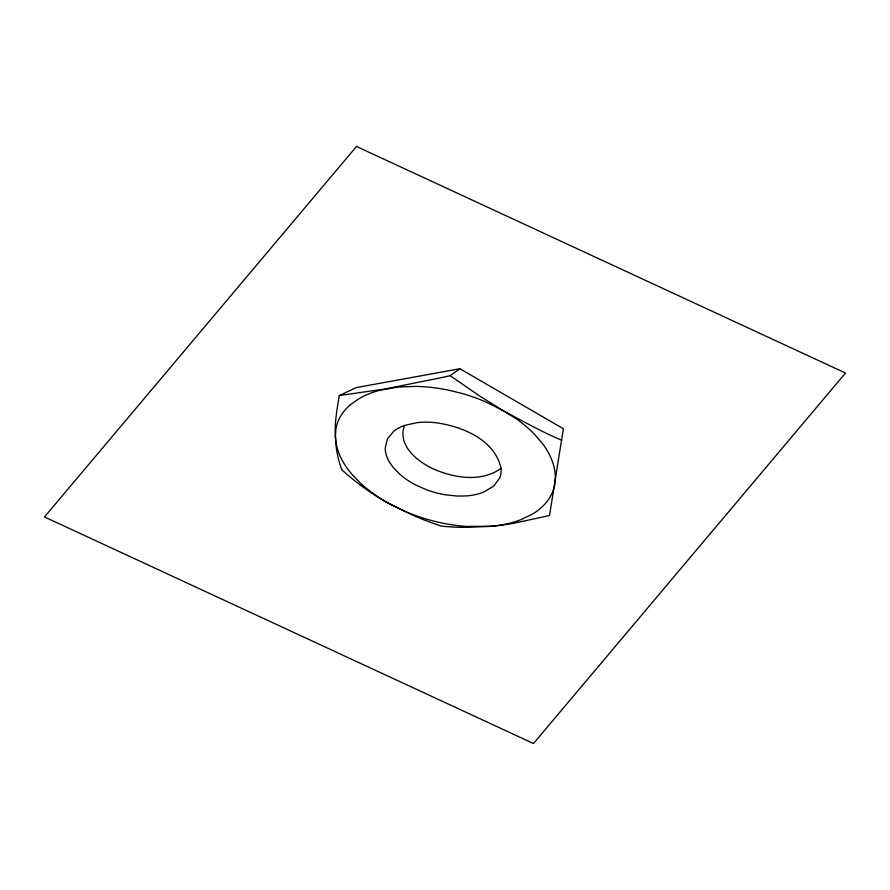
<?xml version="1.0" encoding="UTF-8"?>
<svg xmlns="http://www.w3.org/2000/svg" width="890" height="890" viewBox="0 0 890 890"><rect width="100%" height="100%" fill="white"/><g stroke="black" fill="none" stroke-linecap="round" stroke-linejoin="round"><path stroke-width="1.33" d="M387.918 502.939L402.48 510.27A127.96 81.046 13.5 0 0 428.591 519.727L435.433 521.54A119.939 75.962 13.5 0 0 466.382 526.435L491.959 526.224A251.047 159.01 13.5 0 0 513.775 523.276L549.519 515.499L563.37 428.735L459.896 368.727L356.178 387.617L339.268 395.538C336.153 414.951 331.803 435.855 339.491 454.757A110.16 69.776 13.5 0 0 352.184 474.615L360.294 483.003A122.976 77.897 13.5 0 0 379.819 498.077L388.752 503.406M404.505 425.464C396.929 445.868 418.4 462.433 434.887 469.609C455.435 478.242 481.924 482.28 501.07 468.307C494.64 439.282 461.721 426.165 435.166 422.639A59.23 37.514 13.5 0 0 416.943 422.672L404.505 425.464A49.907 31.606 13.5 0 0 393.881 431.149L387.45 438.748L385.248 447.881A53.522 33.898 13.5 0 0 389.197 461.754L393.313 467.639L400.767 475.093A66.171 41.919 13.5 0 0 415.296 484.794L426.655 489.845A66.194 41.93 13.5 0 0 444.978 494.751L457.271 496.064L466.126 495.953A53.478 33.876 13.5 0 0 484.227 491.847L493.828 485.984L499.568 478.075M339.268 395.538L384.836 389.03L440.572 377.816L450.151 375.658L459.896 368.727M490.156 526.391L497.899 525.534A101.427 64.236 13.5 0 0 520.35 519.894L532.465 514.097A90.78 57.494 13.5 0 0 538.684 509.814A94.173 59.652 13.5 0 0 551.678 493.972C555.894 485.306 556.317 475.138 553.758 465.926A106.666 67.562 13.5 0 0 542.778 443.976L534.612 434.387A122.464 77.564 13.5 0 0 516.445 418.912L478.942 395.572L450.151 375.658M489.244 526.468L464.613 527.403A178.445 113.019 13.5 0 1 441.396 526.124L436.545 524.488M561.857 440.294C535.057 429.203 510.482 413.616 484.316 401.279A129.195 81.824 13.5 0 0 461.821 393.436L450.151 390.51A116.501 73.792 13.5 0 0 438.436 388.351A118.314 74.938 13.5 0 0 415.619 386.394L398.041 387.05L379.485 390.354A98.278 62.256 13.5 0 0 358.492 398.987L350.159 404.917A89.334 56.582 13.5 0 0 345.086 409.967L343.64 411.747A94.518 59.864 13.5 0 0 335.841 429.314L335.363 437.535M389.598 503.874L415.063 516.233A223.579 141.61 13.5 0 0 436.556 524.477M341.515 468.574L342.138 470.198L349.548 476.495A220.475 139.652 13.5 0 0 387.806 503.039M341.337 468.574A211.064 133.678 13.5 0 1 335.53 437.557M501.059 468.307A50.229 31.818 13.5 0 1 499.579 478.075M356.512 146.472L44.5 516.957L533.488 743.528L845.5 373.043L356.512 146.472"/></g></svg>
